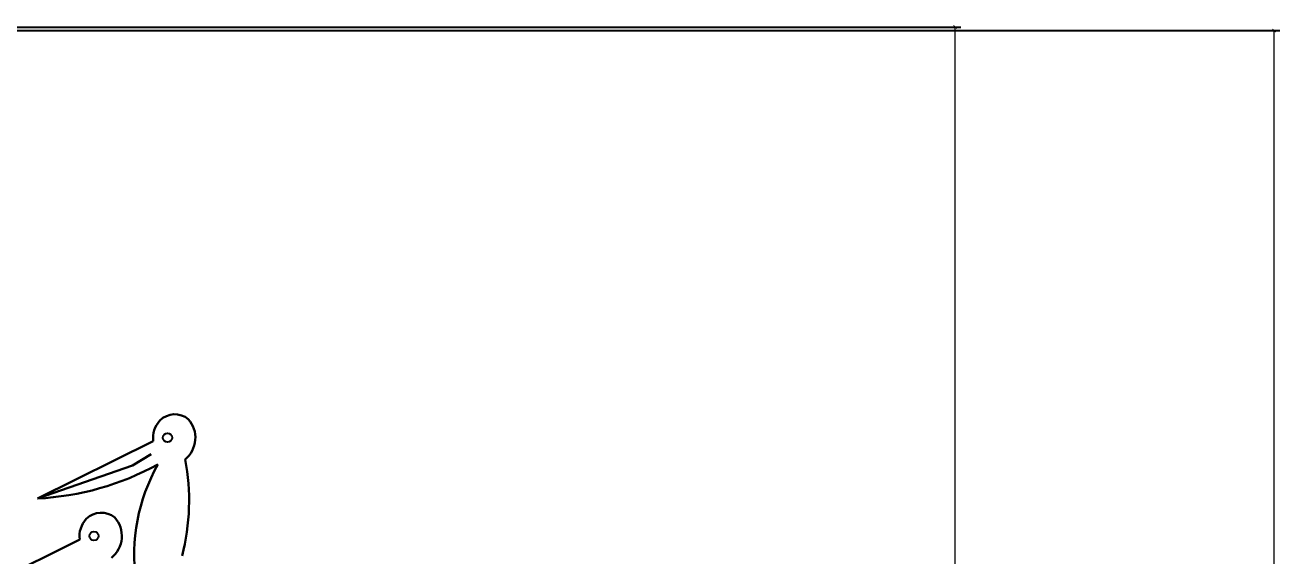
# Model space of a CAD drawing. Header units: millimetres. Extents: x -73920 to 111210, y -48963 to 87920.
# Drawn here: x 30252 to 35757, y 37084 to 39414 of the extents above; entities that cross this region are included whole.
import ezdxf

# ---------------------------------------------------------------- set-up
doc = ezdxf.new("R2010")
doc.units = ezdxf.units.MM
doc.header["$LTSCALE"] = 100
doc.header["$MEASUREMENT"] = 0
doc.linetypes.add('DOT2', pattern=[0.125, 0, -0.125])
doc.layers.add('A-HATCH', color=251, linetype='Continuous')
doc.layers.add('water', color=150, linetype='DOT2')
doc.styles.add('DIM25', font='simplex.shx', dxfattribs={"width": 0.85, "height": 50})
doc.dimstyles.new('DIM25', dxfattribs={"dimtxt": 500, "dimasz": 1, "dimexe": 25, "dimexo": 20, "dimgap": 25, "dimtad": 1, "dimdec": 0, "dimzin": 0, "dimdsep": 46, "dimtxsty": 'DIM25', "dimblk": 'Tick', "dimcen": 0.09, "dimdle": 25, "dimclrd": 256, "dimclre": 256, "dimclrt": 1, "dimadec": 0, "dimazin": 0, "dimtfac": 1, "dimtdec": 0, "dimtix": 1, "dimtmove": 2, "dimatfit": 3, "dimldrblk": 'Tick', "dimfxl": 1, "dimtolj": 1, "dimtzin": 0, "dimlwd": 5, "dimarcsym": 0})

# ---------------------------------------------------------------- blocks, each defined once
blk = doc.blocks.new('Tick')
at = {"const_width": 4}
blk.add_lwpolyline([(-7.1, -7.1), (7.1, 7.1)], dxfattribs=at)
blk = doc.blocks.new('*D94')
at = {"layer": 'A-HATCH', "lineweight": -2, "transparency": 16777216}
for p, q in [((28204.8, 39405), (34357.3, 39405)), ((28184.8, 34198.5), (34357.3, 34198.5))]:
    blk.add_line(p, q, dxfattribs=at)
at = {"layer": 'A-HATCH', "lineweight": 5, "transparency": 16777216}
blk.add_line((34332.3, 34199.5), (34332.3, 39404), dxfattribs=at)
at = {"layer": 'DEFPOINTS', "color": 0, "transparency": 16777216}
for p in [(28184.8, 39405), (34332.3, 39405), (28164.8, 34198.5)]:
    blk.add_point(p, dxfattribs=at)
at = {"layer": 'A-HATCH', "lineweight": 5, "transparency": 16777216}
for p, rotation in [((34332.3, 39405), 90), ((34332.3, 34198.5), 270)]:
    blk.add_blockref('Tick', p, dxfattribs=dict(at, rotation=rotation))
at = {"layer": 'A-HATCH', "color": 1, "transparency": 16777216, "insert": (34282.3, 36801.8), "char_height": 50, "attachment_point": 5, "rotation": 90, "style": 'DIM25'}
blk.add_mtext('\\A1;5207', dxfattribs=at)
blk = doc.blocks.new('*D142')
at = {"layer": 'A-HATCH', "lineweight": -2, "transparency": 16777216}
for p, q in [((28177.6, 39389.5), (35756.5, 39389.5)), ((28026.5, 33871.4), (35756.5, 33871.4))]:
    blk.add_line(p, q, dxfattribs=at)
at = {"layer": 'A-HATCH', "lineweight": 5, "transparency": 16777216}
blk.add_line((35731.5, 33872.4), (35731.5, 39388.5), dxfattribs=at)
at = {"layer": 'DEFPOINTS', "color": 0, "transparency": 16777216}
for p in [(28157.6, 39389.5), (35731.5, 39389.5), (28006.5, 33871.4)]:
    blk.add_point(p, dxfattribs=at)
at = {"layer": 'A-HATCH', "lineweight": 5, "transparency": 16777216}
for p, rotation in [((35731.5, 39389.5), 90), ((35731.5, 33871.4), 270)]:
    blk.add_blockref('Tick', p, dxfattribs=dict(at, rotation=rotation))
at = {"layer": 'A-HATCH', "color": 1, "transparency": 16777216, "insert": (35681.5, 36630.5), "char_height": 50, "attachment_point": 5, "rotation": 90, "style": 'DIM25'}
blk.add_mtext('\\A1;5518', dxfattribs=at)

msp = doc.modelspace()

# ---------------------------------------------------------------- linework, layer by layer
at = {"layer": 'water', "color": 2, "linetype": 'ByBlock', "lineweight": 30}
for p, q in [((30814.71491698, 37587.11193853), (30306.95489807, 37335.7372471)), ((30722.92524706, 37481.03250307), (30805.05910136, 37529.78383312)), ((30306.95489807, 37335.7372471), (30722.92524706, 37481.03250307)), ((30492.03161156, 37155.29554773), (29984.27159265, 36903.9208563))]:
    msp.add_line(p, q, dxfattribs=at)
at = {"layer": 'water', "color": 2, "linetype": 'ByBlock', "lineweight": 25}
for centre in [(30877.05903835, 37602.63376134), (30554.37573292, 37170.81737054)]:
    msp.add_circle(centre, 20.02301908, dxfattribs=at)
at = {"layer": 'water', "color": 2, "linetype": 'ByBlock', "lineweight": 30}
for centre, radius, start, end in [((30909.13181176, 37613.06864547), 92.38173628, 50.0590745833, 135.243189172), ((30925.94168985, 37601.95512828), 112.21281248, 137.2574552706, 187.6011993313), ((30877.05903835, 37602.63376134), 122.28872458, 309.0018495606, 41.6463169166), ((30245.38679209, 38559.65766977), 1225.46800558, 272.87978005166, 298.75785598122), ((31539.70914467, 37088.68661987), 808.69578763, 150.62768725475, 187.95879370548), ((30018.69436764, 37324.47958914), 953.08384574, 345.37562529481, 11.07738847834), ((30586.44850634, 37181.25225467), 92.38173628, 50.0590745835, 135.2431891718), ((30603.25838443, 37170.13873748), 112.21281248, 137.2574552704, 187.6011993312), ((30554.37573292, 37170.81737054), 122.28872458, 309.0018495607, 41.6463169165)]:
    msp.add_arc(centre, radius, start, end, dxfattribs=at)

# ---------------------------------------------------------------- dimensions: what is measured, and where the dimension line sits
at = {"layer": 'A-HATCH', "color": 40}
dim = msp.add_linear_dim(base=(34332.33736833, 39405.02010295), p1=(28164.83792553, 34198.49489876), p2=(28184.83792553, 39405.02010295), angle=90, dimstyle='DIM25', dxfattribs=at)
dim.commit()
dim.dimension.update_dxf_attribs({"geometry": '*D94', "text_midpoint": (34282.33736833, 36801.75750086)})
at = {"layer": 'A-HATCH', "color": 150}
dim = msp.add_linear_dim(base=(35731.5442395, 39389.54123971), p1=(28006.52719579, 33871.40020208), p2=(28157.62919561, 39389.54123971), angle=90, dimstyle='DIM25', dxfattribs=at)
dim.commit()
dim.dimension.update_dxf_attribs({"geometry": '*D142', "text_midpoint": (35681.5442395, 36630.47072089)})

doc.saveas('drawing.dxf')
